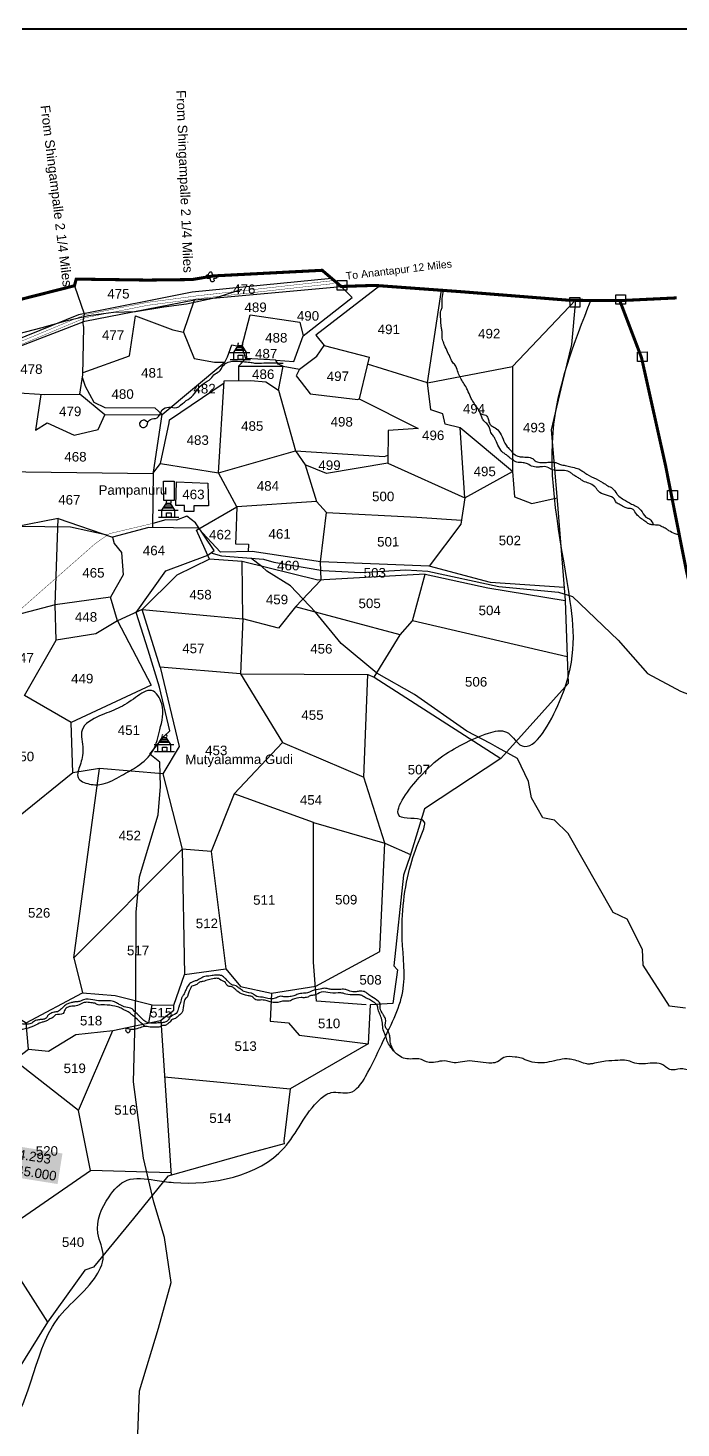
# Model space of a CAD drawing. Header units: feet. Extents: x 746667 to 763555, y 1616206 to 1623008.
# Drawn here: x 759742 to 761451, y 1619343 to 1623008 of the extents above; entities that cross this region are included whole.
import ezdxf
from ezdxf.enums import TextEntityAlignment as Align

# ---------------------------------------------------------------- set-up
doc = ezdxf.new("R2010")
doc.units = ezdxf.units.FT
doc.header["$LTSCALE"] = 15
doc.header["$MEASUREMENT"] = 0
doc.linetypes.add('HIDDEN2', pattern=[0.1875, 0.125, -0.0625])
for name, color, linetype in [('CANAL1', 7, 'Continuous'), ('CSMark', 72, 'Continuous'), ('HILL', 17, 'Continuous'), ('PLOT', 7, 'Continuous'), ('PLOT NO', 7, 'Continuous'), ('ROAD NAME', 255, 'Continuous'), ('ROADS', 6, 'Continuous'), ('STRUCTURE', 5, 'Continuous'), ('TANKS-STREAM', 4, 'Continuous'), ('VILLAGE', 30, 'Continuous'), ('VILLAGE STONES', 240, 'Continuous')]:
    doc.layers.add(name, color=color, linetype=linetype)
doc.layers.add('VILLAGE BOUNDRY', color=5, linetype='HIDDEN2', lineweight=100)
doc.styles.get("Standard").update_dxf_attribs({"font": 'arial.ttf'})
doc.linetypes.add('DOTS', pattern='A,1e-06,-3,["●",Standard,S=3,R=0,X=-1.25,Y=-1.25],-3', length=6.000001)
doc.linetypes.add('FENCELINE1', pattern='A,0.25,-0.1,[133,ltypeshp.shx,S=0.1,R=0,X=-0.1,Y=0],-0.1,1', length=1.45)

msp = doc.modelspace()

# ---------------------------------------------------------------- linework, layer by layer
at = {"layer": 'CANAL1', "color": 6, "linetype": 'DOTS', "ltscale": 0.2}
for points in [[(759949.3, 1621680.1), (759853.7, 1621701.7), (759785.8, 1621702.3), (759687.9, 1621702.9), (759565.6, 1621689.2), (759429.1, 1621689.2), (759365.6, 1621682.4), (759244, 1621745), (759203.2, 1621744), (759149.5, 1621756.7), (759139.7, 1621741.7), (759024.3, 1621770.9), (758887.1, 1621809.6), (758876.1, 1621823.7), (758852.2, 1621838.7), (758800.2, 1621836.4), (758788.1, 1621845.1)], [(760027.5, 1619282.6), (760033.7, 1619440.8), (760083.8, 1619604.5), (760116.7, 1619724.3), (760099.7, 1619841.6), (760071.3, 1619934.5), (760044, 1620049.1), (760017.8, 1620249.2), (760024.5, 1620478.7), (760024.8, 1620693.1), (760034.3, 1620786.1), (760083, 1620948.4), (760088.4, 1621022.2), (760087.2, 1621085.8), (760061, 1621107.5), (760098.3, 1621154), (760112.9, 1621168), (760086.1, 1621282.4), (760056.7, 1621379.2), (760025.2, 1621478.3), (760102.7, 1621587.3), (760212.5, 1621628), (760229.3, 1621640.7), (760180, 1621712.9), (760157.3, 1621730.3), (760130.9, 1621719.7), (760102.8, 1621720.2), (760068.8, 1621711.3)], [(760220.9, 1621634.3), (760248.1, 1621626.5), (760358.2, 1621617.4), (760385.4, 1621609.4), (760513.2, 1621587.8), (760612.9, 1621583), (760731.1, 1621589.4), (760788.8, 1621586.2), (760974.3, 1621546.1), (761130, 1621531.5), (761167.3, 1621520), (761286.2, 1621405.5), (761362.9, 1621318.3), (761449.8, 1621272.3), (761549.5, 1621233.7)], [(761462.7, 1620442.5), (761420.6, 1620447.6), (761351.5, 1620554.5), (761349.9, 1620595.8), (761309.7, 1620674.9), (761273.2, 1620692.3), (761155.2, 1620899.3), (761119.8, 1620934.4), (761089.5, 1620940.5), (761060, 1620992.6), (761052.2, 1621035.7), (761022.8, 1621096.2), (760971, 1621124.6), (760952.7, 1621134.7), (760890.1, 1621167.1), (760753.4, 1621263.4), (760654.6, 1621319.2), (760561.7, 1621396.9), (760494.3, 1621478.6), (760428.6, 1621547.8), (760367.4, 1621586), (760354.4, 1621598.8), (760325.4, 1621620.1)]]:
    msp.add_lwpolyline(points, dxfattribs=at)
at = {"layer": 'CSMark', "linetype": 'FENCELINE1', "ltscale": 6}
msp.add_lwpolyline([(759650.7, 1622191.2), (759778.9, 1622223.9), (759841.4, 1622241.9), (759900.4, 1622255.6), (759966.2, 1622264.2), (760023.1, 1622266), (760097.5, 1622277.9), (760156.9, 1622285.6), (760238.3, 1622303.8), (760301.4, 1622324)], dxfattribs=at)
at = {"layer": 'HILL', "lineweight": -2}
for points in [[(758165.6, 1617731), (758151.4, 1617849.7), (758282.3, 1617906.3), (758396.5, 1617889), (758473.9, 1617906.8), (758513.5, 1617969.1), (758543.9, 1618044.5), (758571.6, 1618034), (758596.2, 1618018.5), (758633.9, 1618049.8), (758655.2, 1618058.1), (758697.3, 1618075.6), (758745.3, 1618114.1), (758795.6, 1618140.9), (758857, 1618202), (758906, 1618271.8), (758943.6, 1618314.5), (759014.8, 1618409.2), (759135.9, 1618565.4), (759163.5, 1618668.1), (759170.8, 1618733.9), (759183.5, 1618843.2), (759185.9, 1618884.2), (759180.8, 1618924.6), (759164.3, 1618963.1), (759167.2, 1619051.2), (759192.6, 1619084.9), (759213.8, 1619117.7), (759217.6, 1619218.6), (759212.3, 1619319.6), (759180, 1619387), (759149.4, 1619424), (759038.6, 1619461.1), (758929.4, 1619489.3), (758855.1, 1619579), (758726.8, 1619673.9), (758416.7, 1619807.6), (758295.8, 1619866.3), (758225.9, 1619866.8), (758183.6, 1619858), (758134, 1619877.4), (758146.1, 1619949.5), (758258.2, 1619989.8), (758359.1, 1620018), (758438.7, 1620017.1), (758475.2, 1620037.1), (758528.3, 1620052.8), (758627.2, 1620143.7), (758693.3, 1620135.9), (758728.8, 1620129), (758766, 1620111.9), (758772.5, 1620084), (758783, 1619983.5), (758798.2, 1619946.5), (758826, 1619863.6), (758861, 1619819.1), (758925.1, 1619734.3), (758981.7, 1619666.7), (759147.5, 1619585.7), (759341.7, 1619491.6), (759537.5, 1619398.3), (759666.3, 1619342.4), (759806, 1619609), (759915.7, 1619734.3), (759939, 1619792.8), (759925.1, 1619852.8), (759954.1, 1619948.5), (760001.2, 1619991.7), (760073.7, 1619991.9), (760122.5, 1619985.9), (760411.8, 1620075.7), (760506, 1620203.4), (760535.7, 1620221.1), (760583.8, 1620221.2), (760625.5, 1620263.3), (760667.7, 1620348.3), (760722.8, 1620486.1), (760721.5, 1620622.6), (760743.6, 1620817.5), (760772.8, 1620898.6), (760779.2, 1620929.9), (760719.5, 1620941.9), (760757.2, 1621035.9), (760881.4, 1621134.1), (760947.5, 1621162.3), (760994.1, 1621164.8), (761029.3, 1621131.9), (761128.7, 1621234.6), (761161.2, 1621507), (761116, 1621948.9), (761215.4, 1622296.8)], [(759878.6, 1621078.1), (759885.8, 1621120.1), (759883.5, 1621170.3), (759929.6, 1621207.1), (759977.8, 1621227.2), (760023.8, 1621255.6), (760065.7, 1621273.5), (760092, 1621239.1), (760087, 1621171), (760069.3, 1621116.4), (760028.6, 1621075.5), (759986.7, 1621051.2), (759938.5, 1621029.1), (759902.9, 1621029), (759873.4, 1621045.7), (759878.6, 1621078.1)]]:
    msp.add_spline(points, degree=3, dxfattribs=at)
at = {"layer": 'PLOT', "lineweight": -2}
for points in [[(760536.7, 1622352.7), (760171.5, 1622316.9), (759873.9, 1622257.1), (759496.9, 1622104.4), (759312.8, 1622041.7), (758931.9, 1621919), (758819.6, 1621879.8), (758728.9, 1621860.6), (758359.8, 1621783.2), (757779, 1621698.1), (757741.6, 1621705.1), (757426.3, 1621640.7)], [(759863.7, 1622333.4), (759889.1, 1622260.2), (759885.8, 1622239.1)], [(760662.7, 1622333.4), (760495, 1622204.1), (760517.5, 1622177), (760635.2, 1622146.6), (760628.6, 1622121), (760609, 1622037.2), (760763.4, 1621959.7), (760684.2, 1621954.3), (760683.3, 1621869.3), (760885, 1621778.3), (760873.2, 1621961.2), (760833.3, 1621971.2), (760827.4, 1621998), (760796.2, 1622008.7), (760787.2, 1622079.3), (760630.4, 1622128)], [(757253.5, 1621561.1), (757483.4, 1621613.4), (757949.1, 1621684.9), (758449.7, 1621776.6), (758795, 1621846.5), (759198.6, 1621990.4), (759326.1, 1622023.5), (759890.4, 1622240.8), (760178.1, 1622296.4), (760561.5, 1622331.5)], [(759886.1, 1622106), (760008.1, 1622150.2), (760023.2, 1622255), (760120.7, 1622218.1), (760149.4, 1622211.8), (760178.1, 1622296.4)], [(760149.4, 1622211.8), (760176.6, 1622143), (760230.3, 1622133.2), (760257.3, 1622133.3), (760264.1, 1622147), (760275.5, 1622178.4), (760301.6, 1622173.5), (760323.3, 1622257.1), (760453.4, 1622237.7), (760461.8, 1622202.1), (760590.8, 1622302.9), (760561.5, 1622331.5)], [(760787.2, 1622079.3), (760823.8, 1622321.5)], [(761174.5, 1622295.2), (761164.1, 1622180), (761140, 1622078.2), (761111, 1621956), (761127.2, 1621771.3), (761147.9, 1621509.6), (761153.3, 1621362), (761155.9, 1621291.7), (760979.5, 1621096), (760779.3, 1620964), (760742.1, 1620841.2), (760724.9, 1620790.4), (760699.5, 1620552.8), (760708.9, 1620542.8), (760697, 1620454.6), (760637.4, 1620451.2), (760632.1, 1620348.4), (760427.8, 1620230.6), (760411.6, 1620094), (760412.3, 1620087), (760327.5, 1620064.3), (760107.8, 1620002), (760018.1, 1619891.3), (759913.8, 1619763.9), (759891.2, 1619756.7), (759793.1, 1619620.2), (759632.5, 1619362.7)], [(761010.3, 1622121.9), (761174.5, 1622295.2)], [(759518.6, 1622067.3), (759649.7, 1622057.1), (759786, 1622048.4), (759877.7, 1622049.2), (759886, 1622099.9), (759887.9, 1622224.8), (759885.8, 1622239.1)], [(760390.8, 1622138.3), (760437.4, 1622135.4), (760461.8, 1622202.1)], [(760781.1, 1621578.2), (760500.8, 1621562.8), (760302.8, 1621611.5), (760217, 1621618), (760183.3, 1621693.1), (760288.6, 1621754.7), (760240.5, 1621844), (760255.7, 1622084.7), (760324.8, 1622085), (760364.5, 1622082.2), (760397.8, 1622060), (760409.6, 1622123.2), (760396.6, 1622128), (760390.8, 1622138.3), (760311.9, 1622143.2), (760301.6, 1622173.5)], [(760270.5, 1622158.5), (760322.5, 1622158.7)], [(760280.3, 1622158.5), (760292, 1622177)], [(760280.3, 1622140.6), (760280.3, 1622158.5)], [(760311, 1622163.8), (760283.5, 1622163.6)], [(760286.1, 1622167.7), (760308.4, 1622167.8)], [(760289.5, 1622172.9), (760305.3, 1622172.7)], [(760292, 1622177), (760302.5, 1622177)], [(760293.1, 1622122.5), (760409.6, 1622123.2), (760452.4, 1622115.3), (760497.6, 1622148.7), (760517.5, 1622177)], [(760314.3, 1622158.6), (760302.5, 1622177)], [(760314.4, 1622140.7), (760314.3, 1622158.6)], [(759943.3, 1621995.2), (760092.8, 1621996.4), (760257.3, 1622133.3)], [(760271.4, 1622140.5), (760324.2, 1622140.7)], [(760311.9, 1622143.2), (760293.1, 1622122.5), (760293.2, 1622084.9)], [(760452.4, 1622115.3), (760444.2, 1622097.2), (760456.5, 1622081.1), (760480.2, 1622050.2), (760605.4, 1622035.9)], [(760787.2, 1622079.3), (761010.3, 1622121.9)], [(761010.3, 1622121.9), (761009.5, 1621846.9), (760873.2, 1621961.2)], [(759460.9, 1621846.7), (759602.9, 1621847.6), (760068.4, 1621841.9), (760088.4, 1621867.9), (760111.9, 1621974.1), (760112.1, 1621982), (760255.3, 1622079)], [(760092.8, 1621996.4), (760074.6, 1622013.1), (759944.1, 1622013.6), (759915, 1622027.5), (759892.6, 1622069.2), (759885, 1622093.4)], [(759775.8, 1622049.1), (759761.4, 1621955.2), (759792.5, 1621974.6), (759863.3, 1621942.2), (759925.6, 1621956.8), (759943.3, 1621995.2), (759877.7, 1622049.2)], [(760397.8, 1622060), (760441.9, 1621901.3), (760467, 1621864.9), (760497.2, 1621768.9), (760523.4, 1621739.5), (760759.8, 1621727.3), (760876.6, 1621719.9)], [(760605.4, 1622035.9), (760609, 1622037.2)], [(760068.7, 1621700.3), (760070.9, 1621845.1), (760092.8, 1621996.4)], [(760088.4, 1621867.9), (760240.5, 1621844), (760441.9, 1621901.3), (760675.1, 1621886.5), (760683.5, 1621890.1)], [(760683.3, 1621869.3), (760522.8, 1621841.8), (760467, 1621864.9)], [(761145.2, 1621543.8), (760952, 1621556.2), (760791.8, 1621599.2), (760507.1, 1621610.7), (760328.7, 1621637.3), (760246.1, 1621635.9), (760187.6, 1621699.1), (760058.5, 1621700.4), (759963.5, 1621675.2), (759967.8, 1621658.9), (759986.8, 1621635.1), (759991.3, 1621576.2), (759957.6, 1621518.5), (759813.3, 1621498.2), (759677.4, 1621462.4), (759561.4, 1621534), (759398.4, 1621616.4), (759362.1, 1621676.5), (759255.6, 1621735), (759239.8, 1621727.8), (759231.8, 1621734.5), (759213.2, 1621732.4), (758817.3, 1621839.6), (758788.1, 1621845.1)], [(760885, 1621778.3), (761009.5, 1621846.9), (761015.3, 1621780.4), (761060.4, 1621763.6), (761126.6, 1621778)], [(760092.6, 1621745.6), (760104.4, 1621764)], [(760123.4, 1621750.9), (760095.9, 1621750.7)], [(760098.5, 1621754.8), (760120.8, 1621754.9)], [(760101.8, 1621760), (760117.6, 1621759.8)], [(760104.4, 1621764), (760114.9, 1621764.1)], [(760126.7, 1621745.7), (760114.9, 1621764.1)], [(760497.2, 1621768.9), (760288.6, 1621754.7), (760285.9, 1621677.6), (760285.5, 1621657.4), (760318.8, 1621656.8), (760318.4, 1621637.1)], [(760885, 1621778.3), (760875, 1621708.8), (760791.8, 1621599.2)], [(759976.6, 1621455.8), (759919.8, 1621422.5), (759815.6, 1621405.5), (759813.3, 1621498.2), (759821.4, 1621723.7), (759588.5, 1621678.5)], [(759821.4, 1621723.7), (759963.5, 1621675.2)], [(760082.9, 1621745.6), (760134.9, 1621745.7)], [(760083.7, 1621727.6), (760136.6, 1621727.8)], [(760092.7, 1621727.6), (760092.6, 1621745.6)], [(760126.7, 1621727.7), (760126.7, 1621745.7)], [(760509.3, 1621563.2), (760507.1, 1621610.7), (760523.4, 1621739.5)], [(760217, 1621618), (760131.6, 1621575.7), (760041.2, 1621485.7), (759976.6, 1621455.8), (759957.6, 1621518.5)], [(760442.5, 1621492.4), (760397.9, 1621437), (760304.3, 1621461.4), (760302.8, 1621611.5)], [(760715.9, 1621419.2), (760442.5, 1621492.4), (760509.3, 1621563.2)], [(760648, 1621308.4), (760715.9, 1621419.2), (760748.3, 1621456.1), (760781.1, 1621578.2)], [(760781.1, 1621578.2), (760945.7, 1621542.8), (761147.9, 1621509.6)], [(759976.6, 1621455.8), (760064.8, 1621287.5), (759854.9, 1621189.8)], [(760298.2, 1621317.6), (760087.8, 1621335.1), (760041.2, 1621485.7), (760304.3, 1621461.4)], [(760304.3, 1621461.4), (760298.2, 1621317.6), (760631.6, 1621315.6)], [(761153.3, 1621362), (760748.3, 1621456.1)], [(760087.8, 1621335.1), (760137.6, 1621127.4), (760094.9, 1621055.8), (759929.2, 1621070), (759859.8, 1621057.9), (759854.9, 1621189.8), (759733.2, 1621260.3), (759815.6, 1621405.5)], [(760298.2, 1621317.6), (760407.7, 1621137.8), (760620.7, 1621046.7)], [(760675.6, 1620874.3), (760620.7, 1621046.7), (760631.6, 1621315.6), (760648, 1621308.4), (760979.5, 1621096)], [(760072, 1621132.4), (760123.9, 1621132.5)], [(760081.7, 1621132.4), (760093.5, 1621150.8)], [(760081.8, 1621114.4), (760081.7, 1621132.4)], [(760112.5, 1621137.6), (760085, 1621137.5)], [(760087.6, 1621141.6), (760109.9, 1621141.7)], [(760090.9, 1621146.8), (760106.7, 1621146.6)], [(760093.5, 1621150.8), (760104, 1621150.8)], [(760115.8, 1621132.5), (760104, 1621150.8)], [(760115.8, 1621114.5), (760115.8, 1621132.5)], [(760407.7, 1621137.8), (760281.5, 1621003.3), (760221.7, 1620852.1), (760260, 1620545.2)], [(760072.8, 1621114.4), (760125.6, 1621114.5)], [(759859.8, 1621057.9), (759717.6, 1620943.3), (759703.3, 1620733.5), (759552, 1620605.5), (759619, 1620478.2), (759737.4, 1620404.2)], [(759862.4, 1620574.3), (759929.2, 1621070)], [(760094.9, 1621055.8), (760145.9, 1620858.8), (760151.5, 1620530.2)], [(760489.2, 1620928.6), (760281.5, 1621003.3)], [(760627.3, 1620450.6), (760497.2, 1620460.1), (760489.5, 1620562.8), (760489.2, 1620928.6), (760675.6, 1620874.3)], [(758914.8, 1619474.9), (758824.1, 1619604.5), (758967.2, 1619680.7), (759260.3, 1619784.5), (759270.5, 1619787.5), (759280.4, 1619782.9), (759419.8, 1619830.2), (759438.9, 1620000.6), (759672.1, 1620387.9), (759705.9, 1620305.9), (759743.2, 1620334.4), (759737.4, 1620404.2), (759884.8, 1620482.6), (759970.4, 1620475.2), (760067.4, 1620450.5), (760123.5, 1620449.8), (760151.5, 1620530.2), (760260, 1620545.2), (760298, 1620499.3), (760379.2, 1620481.4), (760495.1, 1620499.5), (760662.6, 1620590.1), (760675.6, 1620874.3), (760743.1, 1620844.5)], [(760221.7, 1620852.1), (760145.9, 1620858.8), (759862.4, 1620574.3), (759884.8, 1620482.6)], [(760379.2, 1620481.4), (760375.7, 1620408.3), (760423.6, 1620404.1), (760451.6, 1620371.2), (760632.1, 1620348.4)], [(759743.2, 1620334.4), (759795.6, 1620329.6), (759867.7, 1620373.1), (759964.3, 1620384.1), (760088.6, 1620409.7), (760123.8, 1620436.8), (760123.5, 1620449.8)], [(760058.6, 1620403.5), (760067.4, 1620450.5)], [(760089.3, 1620410.3), (760116.7, 1620004.5)], [(759874.5, 1620174.2), (759964.3, 1620384.1)], [(760116.3, 1620010.8), (759905.7, 1620017.4), (759874.5, 1620174.2), (759705.9, 1620305.9), (759651.2, 1619841.7), (759793.1, 1619620.2)], [(760099.3, 1620262.6), (760427.8, 1620230.6)], [(759438.9, 1620000.6), (759651.2, 1619841.7), (759905.7, 1620017.4)]]:
    msp.add_lwpolyline(points, dxfattribs=at)
for points in [[(760303.9, 1622140.6), (760292.3, 1622140.6), (760292.3, 1622151.9), (760303.9, 1622152)], [(760116.3, 1621727.7), (760104.7, 1621727.7), (760104.6, 1621739), (760116.3, 1621739)], [(760105.4, 1621114.5), (760093.8, 1621114.4), (760093.7, 1621125.8), (760105.4, 1621125.8)]]:
    msp.add_lwpolyline(points, close=True, dxfattribs=at)
for centre, radius, start, end in [((760296.8, 1622180.1), 5.64, 131.1415, 214.4039), ((760300.3, 1622180.6), 4.27, 301.5734, 62.5193), ((760109.2, 1621767.2), 5.64, 131.1415, 214.4039), ((760112.7, 1621767.7), 4.27, 301.5734, 62.5193), ((760098.3, 1621154), 5.64, 131.1415, 214.4039), ((760101.7, 1621154.5), 4.27, 301.5734, 62.5193)]:
    msp.add_arc(centre, radius, start, end, dxfattribs=at)
at = {"layer": 'ROADS', "linetype": 'HIDDEN2', "lineweight": -2, "ltscale": 150, "const_width": 0.994}
for points in [[(757466, 1621633.3), (757758.2, 1621681.3), (757940.2, 1621704.3), (758169.3, 1621738.3), (758392.3, 1621783.1), (758661.7, 1621837.2), (758802.4, 1621865.9), (759133.4, 1621978.9), (759407.1, 1622067.4), (759680, 1622169.4), (759891.2, 1622257.5), (760053.5, 1622289.7), (760189.7, 1622307.6), (760511.7, 1622343.6), (760543.2, 1622347.1)], [(757467.6, 1621625.6), (757759.3, 1621673.6), (757941.3, 1621696.6), (758170.7, 1621730.6), (758393.8, 1621775.5), (758663.2, 1621829.6), (758804.4, 1621858.4), (759135.8, 1621971.5), (759409.7, 1622060.1), (759682.9, 1622162.1), (759893.5, 1622250), (760054.7, 1622282.1), (760190.6, 1622299.9), (760512.5, 1622335.8), (760544.1, 1622339.4)]]:
    msp.add_lwpolyline(points, dxfattribs=at)
at = {"layer": 'ROADS', "linetype": 'HIDDEN2', "lineweight": -2, "ltscale": 10, "const_width": 0.994}
msp.add_lwpolyline([(758329.2, 1619294.9), (758453.7, 1619441.4), (758514.2, 1619478.6), (758623.2, 1619545.6), (758760.6, 1619630.1), (758934.4, 1619707.2), (759052.9, 1619896.3), (759146.5, 1620045.8), (759144.2, 1620143.3), (759191.6, 1620294.6), (759249.2, 1620486.1), (759403.5, 1620839), (759528.7, 1621049.1), (759639.7, 1621190.9), (759703.7, 1621272.6), (759695.7, 1621346.9), (759707, 1621472.5), (759918.1, 1621658.4), (759955.6, 1621684.5), (760070.7, 1621711.7)], dxfattribs=at)
at = {"layer": 'TANKS-STREAM', "lineweight": -2}
for points in [[(761446.6, 1621679.9), (761435.6, 1621684), (761419.3, 1621692.2), (761411.9, 1621697.3), (761401.5, 1621702.3), (761395.1, 1621705.3), (761380.7, 1621707.2), (761374.5, 1621707.7), (761366.4, 1621709.9), (761362.3, 1621713), (761358.5, 1621715.6), (761353.4, 1621719.1), (761332.8, 1621737.8), (761322.2, 1621749.4), (761315.1, 1621750.3), (761304.7, 1621752.8), (761291.4, 1621760.1), (761282.2, 1621765.5), (761276.5, 1621774.4), (761238.5, 1621792.2), (761231.8, 1621799.4), (761227.2, 1621805.5), (761224.5, 1621808.2), (761210, 1621816.6), (761194.9, 1621822), (761187, 1621827.5), (761177.9, 1621832.8), (761168.5, 1621838.8), (761161.9, 1621844.1), (761127.8, 1621849.7), (761110.5, 1621852.9), (761104.7, 1621857), (761088.5, 1621859.6), (761079.6, 1621858.7), (761063.8, 1621860), (761049, 1621866.8), (761037.4, 1621870.2), (761021.3, 1621871.5), (761009.6, 1621878.5), (761002, 1621883.5), (760994, 1621890.3), (760985.9, 1621896.3), (760965.8, 1621929.7), (760961.5, 1621937.6), (760955.1, 1621946.2), (760952.5, 1621953), (760942.5, 1621973.1), (760934.7, 1621980), (760929.5, 1621989), (760922.4, 1622006.1), (760907.5, 1622028.3), (760901.9, 1622038.6), (760894.3, 1622055.8), (760889.3, 1622066.2), (760873.5, 1622092.4), (760867.6, 1622105.9), (760861.9, 1622122.6), (760853.7, 1622132.8), (760848, 1622143.5), (760832.2, 1622177.8), (760829.2, 1622185.3), (760825.9, 1622199.7), (760825.9, 1622211.5), (760824.5, 1622221.1), (760821.9, 1622252.8), (760822.6, 1622267.4), (760825.5, 1622276.3), (760826, 1622288.1), (760825.5, 1622295.2), (760828.1, 1622315.7), (760826.4, 1622323.4)], [(760054.6, 1621977.7), (760052.8, 1621968.1), (760042.7, 1621961.3), (760035, 1621970.7), (760040.2, 1621980.9), (760048.7, 1621981.3), (760054.6, 1621977.6), (760062.5, 1621983.3), (760079.9, 1621987.2), (760093.5, 1622008.3), (760110.3, 1622015.5), (760131.2, 1622014.6), (760151.2, 1622029), (760170.2, 1622042.7), (760185.9, 1622062.5), (760200.7, 1622076.9), (760220.3, 1622090.2), (760231.8, 1622102.6), (760245.3, 1622111.8), (760251, 1622121.7), (760277.1, 1622135.8), (760304.1, 1622134.7), (760322.8, 1622133.1), (760335.2, 1622131.1), (760347.7, 1622130.9), (760370.9, 1622131.8), (760409.7, 1622130.3)], [(760923.3, 1622004.3), (760925.3, 1621999.7), (760940.2, 1621994.4), (760944.5, 1621989.7), (760947.7, 1621979.8), (760949.3, 1621973.5), (760952.2, 1621969), (760961.3, 1621963.4), (760974.1, 1621952.6), (760996.3, 1621911.8), (761004.8, 1621902.8), (761013.4, 1621893), (761027.2, 1621886.2), (761037.8, 1621885.1), (761055.9, 1621883.6), (761063.6, 1621879.9), (761069, 1621875.1), (761081.5, 1621870.7), (761094.8, 1621870.7), (761110.2, 1621871.6), (761123.7, 1621870.3), (761135.5, 1621865.5), (761148, 1621862.9), (761162.6, 1621859.5), (761180.4, 1621854.8), (761191.6, 1621849.2), (761199, 1621843.7), (761247.2, 1621817.8), (761259.2, 1621809.9), (761271.4, 1621803), (761282.6, 1621788.5), (761288.5, 1621782.1), (761300.5, 1621773.9), (761321.3, 1621762), (761345.8, 1621746.2), (761359.1, 1621727.9), (761369, 1621722.3), (761379.2, 1621707.3)], [(760700, 1620329.3), (760693.9, 1620341.9), (760690, 1620353.9), (760689.8, 1620360.9), (760687.8, 1620372.3), (760682.4, 1620385.2), (760677.5, 1620393), (760678, 1620414), (760675.3, 1620419.3), (760672.5, 1620423.8), (760668.7, 1620430.2), (760663.3, 1620446.6), (760663.4, 1620454.6), (760659.3, 1620459.8), (760642.1, 1620472.2), (760636.6, 1620475.4), (760632.1, 1620478.9), (760621.8, 1620485.6), (760615.7, 1620486.4), (760606.1, 1620486.2), (760596.2, 1620484.7), (760580.7, 1620488.3), (760571.1, 1620491.2), (760557.6, 1620491.1), (760544.7, 1620490.7), (760535.1, 1620491.3), (760524.6, 1620493.3), (760518.5, 1620494.1), (760507, 1620492.2), (760485.9, 1620487.2), (760479.1, 1620484.1), (760467.3, 1620481.2), (760451.1, 1620479.9), (760440.7, 1620475.4), (760427.8, 1620472.3), (760411.9, 1620471.9), (760400.4, 1620473), (760389.3, 1620468.1), (760362.9, 1620469), (760355.3, 1620470.6), (760336.5, 1620474.9), (760332.2, 1620478.5), (760307.9, 1620485.7), (760299, 1620491.7), (760291.1, 1620496.9), (760286.5, 1620500.2), (760279.7, 1620502.1), (760272.1, 1620505.9), (760260.7, 1620518.1), (760253.7, 1620523.9), (760248.5, 1620527.3), (760239, 1620528.7), (760229.8, 1620528.7), (760223.8, 1620527.4), (760215.4, 1620526.2), (760201.5, 1620524.1), (760197.4, 1620521.7), (760189.7, 1620517.7), (760184.5, 1620515), (760175.1, 1620512.1), (760167.8, 1620508.5), (760163.5, 1620504.8), (760157.7, 1620495), (760153.7, 1620486.2), (760151.8, 1620481.7), (760149.3, 1620477.5), (760145.6, 1620471.5), (760141.1, 1620456.9), (760138.7, 1620451), (760136.3, 1620443), (760134.1, 1620436.2), (760132.8, 1620432), (760116.7, 1620420.7), (760111, 1620413.7), (760106.3, 1620408.4), (760098.3, 1620404.8), (760088.2, 1620404), (760075.4, 1620403), (760050.6, 1620406.3), (760040.7, 1620414.4), (760033, 1620422), (760022, 1620432.3), (760014.3, 1620440.1), (759997.9, 1620444.5), (759983.4, 1620450.7), (759973.8, 1620455.8), (759966.1, 1620459.4), (759931.1, 1620461), (759912.1, 1620464), (759887.5, 1620464.4), (759881.6, 1620461.5), (759872.2, 1620459), (759862.7, 1620458.1), (759854.2, 1620456.2), (759847.9, 1620454.7), (759840.6, 1620450.4), (759829.5, 1620440.7), (759819.2, 1620433), (759810.4, 1620431.8), (759799.1, 1620427.1), (759792.7, 1620421.7), (759791.1, 1620417.9), (759783.1, 1620413.1), (759774.1, 1620412.2), (759765, 1620410.5), (759753.7, 1620404.9), (759749.8, 1620401.9), (759743.4, 1620400.4), (759724.2, 1620400.9), (759705, 1620406.2), (759685.1, 1620415.4), (759676.6, 1620418.8), (759660.5, 1620425.9), (759655, 1620434.1), (759648.1, 1620438.7), (759625.1, 1620440.1), (759617.7, 1620443.5), (759601.6, 1620446.9), (759588.9, 1620450.7), (759569, 1620446.4), (759551.8, 1620439.1), (759537.6, 1620425.6), (759532, 1620406.1), (759530.2, 1620396.7), (759527, 1620387.8), (759522, 1620375.2), (759520.7, 1620367.7), (759517.9, 1620359.5), (759513.9, 1620351.9), (759513.7, 1620339.9), (759511.3, 1620335), (759505.7, 1620323.8), (759504.3, 1620313.3), (759501.3, 1620304.9), (759493.3, 1620293), (759491.5, 1620283), (759490, 1620267.5), (759486.6, 1620262.5), (759480.8, 1620253.6), (759471, 1620235.6), (759462.3, 1620227.3), (759442.9, 1620224.4), (759426.4, 1620219.4), (759417.4, 1620214.3), (759404.3, 1620214.3), (759396.5, 1620215.7), (759391.4, 1620217.4), (759366, 1620216.3), (759357.1, 1620215.2), (759347.8, 1620217.5), (759340.1, 1620217.3), (759327.6, 1620215.8), (759304.9, 1620210.1), (759296.4, 1620207.4), (759289, 1620206.7), (759277.4, 1620206.4), (759255.3, 1620202.9), (759248.4, 1620200), (759238.3, 1620196.7), (759229.6, 1620196.1), (759220, 1620195.1), (759211.8, 1620192.5), (759192.2, 1620186.5), (759175.8, 1620184.9), (759160.9, 1620181.1), (759145.8, 1620174.6), (759138.4, 1620167.2), (759132.5, 1620161.3), (759129, 1620156.5), (759121.5, 1620142.5), (759119.4, 1620138.3), (759114.6, 1620128.3), (759107.4, 1620124.9), (759099.5, 1620122.8), (759089.1, 1620123.3), (759086.5, 1620126.5), (759072, 1620127.9), (759064.5, 1620127.8), (759052.7, 1620130.6), (759046.5, 1620135.4), (759030.7, 1620138), (759017.1, 1620137.2), (759002.2, 1620137.7), (758992.4, 1620141.2), (758987.6, 1620143.9), (758980, 1620147.2), (758960.5, 1620149.4), (758938.9, 1620149.7), (758933.1, 1620154.2), (758925, 1620158.9), (758910.2, 1620162.8), (758892.2, 1620158.3), (758881.4, 1620153.2), (758873.5, 1620150.4), (758862.6, 1620151.1), (758849.8, 1620151), (758839.5, 1620150), (758815.3, 1620150.3), (758798.9, 1620155.6), (758786.1, 1620158.7), (758771.9, 1620160.2), (758757.3, 1620163.9), (758750, 1620168.4), (758744, 1620171.8), (758727.2, 1620173.3), (758709.4, 1620172.7), (758698.5, 1620173.5), (758689.7, 1620176), (758675.5, 1620175.5), (758657.7, 1620172.4), (758647.5, 1620171.5), (758619.3, 1620178.6), (758592.9, 1620173.8), (758582.8, 1620176), (758576.4, 1620181.4), (758571.7, 1620185.5), (758566.9, 1620190), (758540.9, 1620208.9), (758530.5, 1620219), (758519.7, 1620229.3), (758506.8, 1620234.5), (758495, 1620242.5), (758488.6, 1620250.8), (758479, 1620257.8), (758456.9, 1620259), (758432.4, 1620260.3), (758419.3, 1620265.1), (758407.9, 1620267.3), (758396.8, 1620267.2), (758386.6, 1620271.1), (758373.4, 1620281.4), (758362.9, 1620283.6), (758345.1, 1620290.5), (758326.8, 1620297.3), (758308.9, 1620300.2), (758289.1, 1620300.6), (758273.2, 1620313), (758263.2, 1620315), (758189.8, 1620327.5), (758168.3, 1620330.7), (758164.3, 1620333.2), (758149.7, 1620333.3), (758138.8, 1620331.3), (758124.2, 1620328), (758114.4, 1620327.6), (758104.5, 1620328.4), (758091.7, 1620328.4), (758086.6, 1620324), (758081.7, 1620319.1), (758078.2, 1620315.4), (758057, 1620307.4), (758048.4, 1620303.5), (758044.4, 1620298), (758035.8, 1620287.5), (758028.8, 1620283.8), (758018.8, 1620281.1), (758012.6, 1620277), (758009, 1620273.3), (758000.9, 1620267), (757996.2, 1620264.2), (757984.4, 1620261.7), (757974, 1620258.1), (757962.1, 1620253.3), (757953, 1620243.5), (757938.2, 1620239.9), (757928, 1620231.4), (757922.4, 1620222.6), (757918.2, 1620215.4), (757911.4, 1620211.1), (757904.7, 1620208.7), (757898.9, 1620203.7), (757894.2, 1620200), (757890, 1620195.3), (757884.9, 1620190.7), (757877.2, 1620187.7), (757869.3, 1620184.1), (757854.7, 1620176.9), (757847.1, 1620170.7), (757843.7, 1620166.7), (757836.4, 1620163.3), (757821, 1620160.2), (757808.9, 1620157.6), (757806.1, 1620140.2), (757802.2, 1620135.7), (757786.5, 1620130.6), (757783.4, 1620125.8), (757771.6, 1620117.9)], [(761628.1, 1620269.1), (761610.8, 1620262.3), (761596.8, 1620260.3), (761577.4, 1620259.2), (761561.5, 1620252.9), (761548.5, 1620245.2), (761539.2, 1620244.2), (761518.8, 1620245.4), (761505.2, 1620252.4), (761488.8, 1620265.6), (761479.4, 1620275.3), (761470.8, 1620279.6), (761455.4, 1620283.2), (761429.1, 1620280.8), (761415.1, 1620284.7), (761406.1, 1620292.3), (761393.7, 1620297.3), (761346.3, 1620296.2), (761324.6, 1620300.1), (761308.6, 1620305.4), (761285.9, 1620305.3), (761253.6, 1620303.2), (761234.3, 1620300.2), (761214.3, 1620296.1), (761204.6, 1620296.1), (761187, 1620301.7), (761169, 1620307), (761153, 1620309.2), (761099.5, 1620300.1), (761076.5, 1620299), (761046.1, 1620305.9), (761033.5, 1620311.2), (761017.1, 1620314.2), (760987.5, 1620313.1), (760970.8, 1620302), (760955.5, 1620298.3), (760897.1, 1620303.9), (760873.1, 1620301), (760852.5, 1620299.6), (760836.8, 1620303.7), (760791.8, 1620300.1), (760764.9, 1620309.3), (760742.4, 1620309), (760724.9, 1620311.6), (760709.2, 1620320.6), (760689.8, 1620342.2), (760682.3, 1620355.7), (760678, 1620369.5), (760673.1, 1620380.9), (760666.9, 1620416.3), (760661.7, 1620429.4), (760657.9, 1620442), (760654.3, 1620452.2), (760646.2, 1620458.1), (760636.1, 1620464.6), (760627, 1620468.3), (760615.7, 1620475.5), (760607.3, 1620476.9), (760597.3, 1620477.3), (760573.6, 1620478.7), (760566.4, 1620481), (760560.3, 1620481.9), (760533, 1620482.1), (760509.6, 1620484.3), (760491.4, 1620476.1), (760482.3, 1620475.1), (760474.1, 1620471.2), (760467.1, 1620469.7), (760456.6, 1620469.7), (760434.6, 1620464.5), (760428.6, 1620461.2), (760414.3, 1620460.9), (760389.5, 1620456.6), (760367.8, 1620461.2), (760354.4, 1620463.7), (760338.4, 1620464.1), (760327.4, 1620472.6), (760318.4, 1620474.7), (760311.3, 1620476.2), (760290.9, 1620485.8), (760285.8, 1620490.4), (760275.3, 1620498.1), (760263.3, 1620501.5), (760258.6, 1620509), (760246.3, 1620515.9), (760240.4, 1620519.6), (760229.6, 1620519.6), (760214.3, 1620516.4), (760200.7, 1620512.3), (760191, 1620510), (760183.5, 1620504.5), (760174.3, 1620500.6), (760168.7, 1620497.6), (760167.3, 1620493.5), (760163.7, 1620486.6), (760160.7, 1620475.9), (760159.9, 1620473.3), (760156.8, 1620469.3), (760152.6, 1620464.6), (760150.8, 1620460.3), (760147.5, 1620437.6), (760144.3, 1620430), (760134.6, 1620420.6), (760125, 1620413.9), (760117.7, 1620411.5), (760114.5, 1620406.6), (760109.4, 1620402.8), (760102.7, 1620397.7), (760094, 1620396.6), (760087.3, 1620393.5), (760074.5, 1620392.8), (760068.7, 1620392.2), (760061.4, 1620392.8), (760054, 1620394.4), (760039.4, 1620392.3), (760023.2, 1620387.4), (760005.3, 1620387.7), (759998.5, 1620388.2), (759997.5, 1620385.2), (759999.2, 1620381.3), (760001.3, 1620379.2), (760003.4, 1620377.9), (760008.4, 1620380.7), (760010.1, 1620387)], [(760048.8, 1620394.4), (760041.3, 1620400), (760024.7, 1620416.3), (760015, 1620424.4), (760007, 1620430.6), (759994.2, 1620437.3), (759983.4, 1620443.1), (759969.6, 1620447.3), (759942.4, 1620450.7), (759935.9, 1620450.7), (759922.8, 1620451.9), (759920, 1620453.9), (759910.7, 1620455.8), (759895.4, 1620457.5), (759883.1, 1620454.6), (759868, 1620447.9), (759853.5, 1620446.8), (759841.9, 1620441.8), (759837, 1620434.4), (759834, 1620428.6), (759814.2, 1620424.3), (759807.1, 1620417.9), (759796.8, 1620412.7), (759788.6, 1620407.7), (759778.8, 1620405.3), (759763.7, 1620398.7), (759707.9, 1620391), (759699.7, 1620397.9), (759692.7, 1620402.9), (759677.9, 1620408.7), (759666.8, 1620412), (759660.4, 1620417.9), (759653.5, 1620425.2), (759643.1, 1620427.9), (759626.6, 1620430.1), (759613.5, 1620429.8), (759589.9, 1620437.9), (759573.7, 1620434.8), (759563.7, 1620428.9), (759544.7, 1620400.7), (759542.5, 1620396.8), (759537.2, 1620387.7), (759536.3, 1620385.3), (759535.8, 1620381), (759534.7, 1620373), (759534.4, 1620365.5), (759532.3, 1620355.5), (759522.9, 1620341.4), (759519.5, 1620331.7), (759517.7, 1620316), (759516.5, 1620307.9), (759503.1, 1620289.6), (759501.3, 1620282), (759497.6, 1620263.6), (759492.1, 1620253.6), (759486.6, 1620245.3), (759480.4, 1620233.4), (759478.2, 1620222.9), (759480.1, 1620204), (759482.3, 1620184.4), (759481.5, 1620171.1), (759480.2, 1620157.3), (759475.7, 1620125.7), (759466.5, 1620105.3), (759461.9, 1620088.5), (759460.3, 1620079.8), (759459.2, 1620066.2), (759451.4, 1620046.6), (759451.7, 1620036), (759458.1, 1620008.3), (759461.1, 1619990.4), (759462.5, 1619969.8), (759458.5, 1619953.7), (759457.4, 1619942), (759448.6, 1619879.4), (759443.8, 1619858.4), (759443.6, 1619830.7), (759431.4, 1619816.5), (759415.4, 1619807), (759398.5, 1619804.2), (759383.6, 1619799), (759351, 1619775.8), (759333, 1619772), (759318.9, 1619761.3), (759305.9, 1619748.5), (759280.3, 1619742.5), (759259.8, 1619720.8), (759254.4, 1619719.7), (759230.8, 1619712), (759205.2, 1619700.6), (759178, 1619697.2), (759160.6, 1619690.9), (759120.4, 1619692.4), (759092.6, 1619684.5), (759046.3, 1619682.9), (759030.2, 1619678.8), (759013.4, 1619675.2), (758992.4, 1619674.1), (758965.2, 1619679.6), (758954.2, 1619683.4), (758927.6, 1619682), (758914.6, 1619677.9), (758896.1, 1619672.7), (758885.5, 1619667.8), (758841.9, 1619655.3), (758826.1, 1619648.5), (758794, 1619643), (758770.9, 1619634.2), (758734.5, 1619631.4), (758723.9, 1619625.1), (758705.9, 1619617.4), (758691.8, 1619613.6), (758679.3, 1619614.9), (758658.8, 1619607.7), (758644.1, 1619606.9), (758619.9, 1619609.8), (758591, 1619607.5), (758570.9, 1619603.7), (758542.1, 1619607.6), (758517, 1619607.3), (758490.1, 1619605.3), (758449.3, 1619603.6), (758413.9, 1619601.8), (758400.1, 1619597.2), (758362.7, 1619594.3), (758348.5, 1619590.1), (758330.3, 1619588.7), (758316.2, 1619588.7), (758299.9, 1619576.9), (758285.7, 1619576.4), (758266.7, 1619573), (758246.3, 1619565.4), (758239.5, 1619559.6), (758231.7, 1619555.3), (758209.4, 1619552.2), (758203.9, 1619549.5), (758185.6, 1619537), (758179.4, 1619530.2), (758166.7, 1619527.3), (758157.8, 1619523.7), (758140.3, 1619509.7), (758115.9, 1619503.1), (758097.8, 1619499.1), (758077.7, 1619498.7), (758066, 1619499.9), (758050.5, 1619499.5), (758038.8, 1619499.6), (758009, 1619501.4), (757996, 1619499.3), (757974.2, 1619502.8)]]:
    msp.add_spline(points, degree=3, dxfattribs=at)
at = {"layer": 'VILLAGE', "lineweight": -2}
msp.add_lwpolyline([(760097, 1621821.6), (760124.2, 1621821.7), (760124.3, 1621771.5), (760097.2, 1621771.4)], close=True, dxfattribs=at)
msp.add_lwpolyline([(760130.9, 1621820), (760213.1, 1621816.3), (760214, 1621757.5), (760175.8, 1621757.1), (760175.8, 1621742.3), (760151.4, 1621742.3), (760151.4, 1621758), (760129.1, 1621757.9), (760130.9, 1621820)], dxfattribs=at)
at = {"layer": 'VILLAGE BOUNDRY', "lineweight": -2, "ltscale": 25, "const_width": 8}
for points in [[(757411.2, 1622025.7), (757729.4, 1622077.3), (757790, 1622064.9), (758312.6, 1622067.6), (758521.1, 1622046.2), (758608.1, 1622120.3), (758773.1, 1622130.1), (758863.3, 1622106.5), (759076.1, 1622060.5), (759326, 1622169.4), (759528.6, 1622239.3), (759574.2, 1622259.9), (759863.7, 1622333.4), (759868.2, 1622350.8), (760053.9, 1622348.2), (760171.6, 1622349.6), (760227.3, 1622359.1), (760511.9, 1622373.8), (760561.5, 1622331.5), (760649.7, 1622334.3), (760878.1, 1622317.6), (761157.8, 1622295.4), (761290.7, 1622294.4), (761439.5, 1622301.6)], [(761290.7, 1622294.4), (761347.6, 1622144.8), (761410.6, 1621861.8), (761465.4, 1621584.9), (761560.5, 1621188.1), (761578.5, 1621101.4), (761623.1, 1620643.4), (761642.8, 1620446.9), (761604.9, 1619989.6), (761593.9, 1619858.4), (761610.8, 1619598.8), (761626.2, 1619377.2), (761684.5, 1619243.2)]]:
    msp.add_lwpolyline(points, dxfattribs=at)
at = {"layer": 'VILLAGE STONES', "color": 5, "const_width": 5}
msp.add_lwpolyline([(746669.5, 1623005.6), (763273.4, 1623005.6), (763273.4, 1616208), (746669.5, 1616208)], close=True, dxfattribs=at)
at = {"layer": 'VILLAGE STONES', "lineweight": -2}
for points in [[(760550.9, 1622346.7), (760576.5, 1622346.7), (760576.5, 1622322), (760551, 1622321.9)], [(761160.3, 1622302.2), (761185.9, 1622302.3), (761185.9, 1622277.6), (761160.4, 1622277.5)], [(761280.1, 1622309.6), (761305.6, 1622309.6), (761305.7, 1622284.9), (761280.2, 1622284.8)], [(761337.1, 1622159.9), (761362.6, 1622160), (761362.7, 1622135.3), (761337.1, 1622135.2)], [(761415.8, 1621797.3), (761441.3, 1621797.4), (761441.4, 1621772.7), (761415.9, 1621772.6)]]:
    msp.add_lwpolyline(points, close=True, dxfattribs=at)
msp.add_spline([(760215.1, 1622359.7), (760216, 1622367.2), (760221.3, 1622370.1), (760225.2, 1622361.5), (760237, 1622359.6), (760232.3, 1622352.5), (760228, 1622352.5), (760229, 1622346.3), (760221.1, 1622344.7), (760218.6, 1622352), (760210.1, 1622352.8), (760211, 1622362.1), (760215.5, 1622359.7)], degree=3, dxfattribs=at)

# ---------------------------------------------------------------- texts
at = {"layer": 'PLOT NO', "lineweight": -2}
for s, p in [('476', (760308, 1622324.3)), ('475', (759978.7, 1622312.4)), ('489', (760337.7, 1622276.9)), ('490', (760474.8, 1622254.4)), ('491', (760686.3, 1622219.3)), ('477', (759964.7, 1622204.2)), ('488', (760391.8, 1622197.2)), ('492', (760949, 1622208)), ('487', (760365.3, 1622155.6)), ('478', (759751, 1622115.1)), ('481', (760067.2, 1622105.4)), ('486', (760357.6, 1622101.8)), ('482', (760204.1, 1622063.9)), ('497', (760553, 1622096.4)), ('480', (759989.7, 1622049.8)), ('479', (759852.6, 1622004.5)), ('494', (760909.3, 1622011.4)), ('485', (760328.9, 1621966.2)), ('498', (760563, 1621977.3)), ('493', (761066.5, 1621962)), ('483', (760186.2, 1621929.3)), ('496', (760802.4, 1621941.8)), ('468', (759866.3, 1621885.7)), ('499', (760531.1, 1621863.5)), ('495', (760937.2, 1621847.3)), ('484', (760370, 1621809.4)), ('467', (759850.3, 1621773.1)), ('463', (760175, 1621787.1)), ('500', (760671.5, 1621781.8)), ('462', (760245, 1621681.7)), ('461', (760400.6, 1621683.7)), ('501', (760684.8, 1621663.2)), ('502', (761003, 1621666.6)), ('464', (760071.7, 1621640.2)), ('460', (760423.1, 1621600.8)), ('465', (759913.3, 1621581.9)), ('503', (760649.6, 1621581.9)), ('458', (760193.6, 1621524.6)), ('459', (760393.7, 1621511.9)), ('505', (760636.1, 1621501.9)), ('504', (760950.3, 1621483.5)), ('448', (759894, 1621466.3)), ('457', (760174.8, 1621383.9)), ('456', (760509.7, 1621382.9)), ('447', (759728.3, 1621359.2)), ('449', (759884.1, 1621304.9)), ('506', (760914.7, 1621296.5)), ('455', (760486.5, 1621209.6)), ('451', (760006.1, 1621169.9)), ('453', (760234.7, 1621116.9)), ('450', (759729.1, 1621101)), ('507', (760764.8, 1621066.7)), ('454', (760482.7, 1620987.3)), ('452', (760008.5, 1620894.1)), ('511', (760360.3, 1620725.5)), ('509', (760574.8, 1620726.2)), ('526', (759771.3, 1620691.7)), ('512', (760210.2, 1620664.1)), ('517', (760030.2, 1620593.1)), ('508', (760638.4, 1620516.3)), ('515', (760090.6, 1620430.3)), ('518', (759907.2, 1620409.5)), ('510', (760530, 1620402.2)), ('513', (760311.6, 1620342.9)), ('519', (759864.3, 1620284.7)), ('516', (759996.8, 1620175.7)), ('514', (760245.6, 1620154.3)), ('520', (759791.5, 1620068.4)), ('540', (759860, 1619829.6))]:
    msp.add_text(s, height=25, rotation=0.1736, dxfattribs=at).set_placement(p, align=Align.MIDDLE_CENTER)
at = {"layer": 'ROAD NAME', "lineweight": -2}
for s, height, rotation, p in [('From Shingampalle 2 1/4 Miles ', 24.855, 272.2728, (760130.1, 1622845.1)), ('From Shingampalle 2 1/4 Miles ', 24.855, 277.0969, (759774.6, 1622804.5)), ('To Anantapur 12 Miles ', 19.884, 6.6988, (760574.8, 1622348.9)), ('Pampanuru ', 24.86, 0.1736, (759926.8, 1621786)), ('Mutyalamma Gudi ', 24.855, 0.1736, (760153.8, 1621080.7))]:
    msp.add_text(s, height=height, rotation=rotation, dxfattribs=at).set_placement(p)
at = {"layer": 'STRUCTURE', "color": 5, "insert": (759406.3, 1620122.3), "char_height": 24.798, "width": 422.729, "attachment_point": 1, "rotation": 350.9151, "bg_fill": 1, "box_fill_scale": 1.3, "bg_fill_color": 7, "bg_fill_true_color": 16777215, "bg_fill_transparency": 4390977}
msp.add_mtext('Pkg-2 End @ KM 244.293\\PPkg -3 Start @ KM 245.000', dxfattribs=at)

doc.saveas('drawing.dxf')
